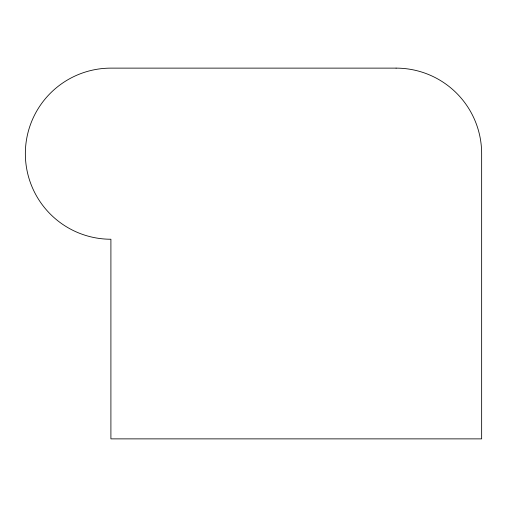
<?xml version="1.0" encoding="UTF-8"?>
<svg xmlns="http://www.w3.org/2000/svg" width="507" height="507" viewBox="0 0 507 507"><rect width="100%" height="100%" fill="white"/><g stroke="black" fill="none" stroke-linecap="round" stroke-linejoin="round"><path stroke-width="0.76" d="M396.094 68.128L110.906 68.128A85.556 85.556 0 0 0 25.35 153.684A85.556 85.556 0 0 0 110.906 239.241L110.906 438.872L481.65 438.872L481.65 153.684A85.556 85.556 0 0 0 396.094 68.128"/></g></svg>
